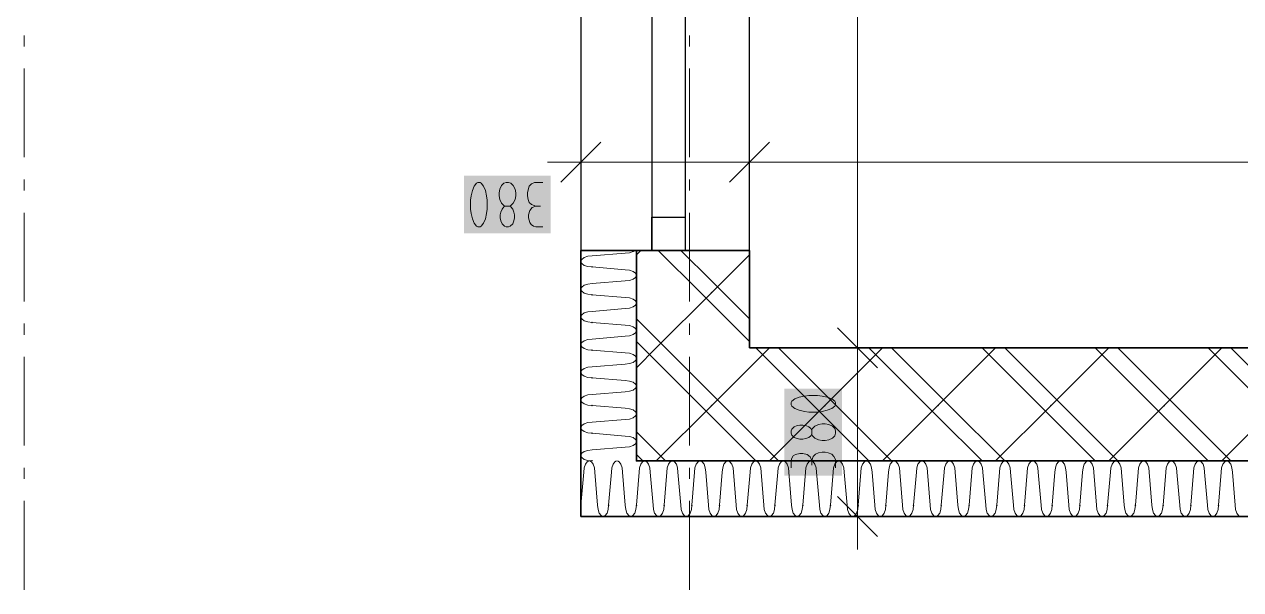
# Model space of a CAD drawing. Header units: millimetres. Extents: x 0 to 594, y 0 to 420.
# Drawn here: x 68.02 to 96.13, y 109.98 to 123.05 of the extents above; entities that cross this region are included whole.
import ezdxf

# ---------------------------------------------------------------- set-up
doc = ezdxf.new("R2010")
doc.units = ezdxf.units.MM
doc.header["$LTSCALE"] = 8
for name, color, linetype in [('PDF_Koty delkove', 7, 'Continuous'), ('PDF_Okna', 7, 'Continuous'), ('PDF_Osy hlavni', 7, 'Continuous'), ('PDF_Steny sendvic', 7, 'Continuous')]:
    doc.layers.add(name, color=color, linetype=linetype)

msp = doc.modelspace()

# ---------------------------------------------------------------- hatches: boundary and pattern name
at = {"layer": 'PDF_Steny sendvic', "transparency": 33554559}
msp.add_hatch(color=256, dxfattribs=at).paths.add_polyline_path([(80.881, 111.908), (80.88, 111.909), (80.88, 111.953), (80.881, 111.954), (80.904, 111.931)])

# ---------------------------------------------------------------- linework, layer by layer
at = {"layer": 'PDF_Koty delkove', "lineweight": 18}
for points in [[(87.275, 111.675), (87.275, 115.57), (87.275, 126.322), (87.275, 132.797), (87.275, 139.093)], [(80.88, 120.634), (80.88, 119.865), (80.88, 119.096)], [(84.775, 120.634), (84.775, 119.865), (84.775, 119.096)], [(81.341, 120.326), (80.419, 119.404)], [(85.236, 120.326), (84.314, 119.404)], [(80.88, 119.865), (80.111, 119.865)], [(111.671, 119.865), (99.742, 119.865), (84.775, 119.865), (80.88, 119.865)], [(78.331, 118.983), (78.331, 118.778), (78.345, 118.676), (78.372, 118.557), (78.413, 118.454), (78.467, 118.385), (78.495, 118.369), (78.549, 118.369), (78.577, 118.385), (78.632, 118.454), (78.673, 118.557), (78.701, 118.676), (78.714, 118.778), (78.714, 118.983), (78.701, 119.085), (78.673, 119.205), (78.632, 119.308), (78.577, 119.377), (78.549, 119.394)], [(78.549, 119.394), (78.495, 119.394), (78.467, 119.377), (78.413, 119.308), (78.372, 119.205), (78.345, 119.085), (78.331, 118.983)], [(79.261, 118.864), (79.317, 118.915), (79.358, 119), (79.372, 119.085), (79.372, 119.154), (79.358, 119.239), (79.317, 119.325), (79.261, 119.377), (79.206, 119.394), (79.152, 119.394), (79.097, 119.377), (79.042, 119.325), (79.002, 119.239), (78.988, 119.154)], [(80.001, 119.394), (79.809, 119.394), (79.741, 119.359), (79.686, 119.308), (79.659, 119.223), (79.645, 119.154), (79.645, 119.085), (79.659, 119), (79.686, 118.933), (79.741, 118.881), (79.836, 118.847)], [(78.988, 119.154), (78.988, 119.085), (79.002, 119), (79.042, 118.915), (79.097, 118.864), (79.124, 118.847), (79.234, 118.847), (79.261, 118.864)], [(79.234, 118.847), (79.261, 118.829), (79.303, 118.778), (79.33, 118.71), (79.344, 118.642), (79.344, 118.573), (79.33, 118.505), (79.303, 118.437), (79.248, 118.385), (79.206, 118.369), (79.152, 118.369), (79.111, 118.385), (79.056, 118.437), (79.029, 118.505), (79.015, 118.573), (79.015, 118.642), (79.029, 118.71), (79.056, 118.778), (79.097, 118.829), (79.124, 118.847)], [(80.001, 118.369), (79.836, 118.369), (79.781, 118.385), (79.727, 118.42), (79.699, 118.471), (79.672, 118.573), (79.672, 118.642), (79.699, 118.744), (79.754, 118.813), (79.836, 118.847), (79.946, 118.847)], [(87.736, 115.108), (86.813, 116.031)], [(88.043, 115.57), (87.275, 115.57), (86.506, 115.57)], [(86.215, 113.568), (86.197, 113.541), (86.146, 113.499), (86.079, 113.472), (86.01, 113.458), (85.941, 113.458), (85.874, 113.472), (85.805, 113.499), (85.754, 113.554), (85.737, 113.596), (85.737, 113.65), (85.754, 113.691), (85.805, 113.746), (85.874, 113.773), (85.941, 113.787), (86.01, 113.787), (86.079, 113.773), (86.146, 113.746), (86.197, 113.705), (86.215, 113.678)], [(85.737, 112.801), (85.737, 112.966), (85.754, 113.021), (85.788, 113.075), (85.84, 113.103), (85.941, 113.13), (86.01, 113.13), (86.112, 113.103), (86.181, 113.048), (86.215, 112.966)], [(86.762, 112.801), (86.762, 112.993), (86.727, 113.061), (86.676, 113.116), (86.591, 113.143), (86.522, 113.157), (86.454, 113.157), (86.369, 113.143), (86.301, 113.116), (86.25, 113.061), (86.215, 112.966), (86.215, 112.856)], [(87.736, 111.213), (86.813, 112.136)], [(88.043, 111.675), (87.275, 111.675), (86.506, 111.675)], [(87.275, 111.675), (87.275, 110.906)]]:
    msp.add_lwpolyline(points, dxfattribs=at)
for points in [[(86.351, 114.471), (86.146, 114.471), (86.045, 114.457), (85.925, 114.43), (85.822, 114.389), (85.754, 114.335), (85.737, 114.307), (85.737, 114.253), (85.754, 114.225), (85.822, 114.17), (85.925, 114.129), (86.045, 114.101), (86.146, 114.087), (86.351, 114.087), (86.454, 114.101), (86.574, 114.129), (86.676, 114.17), (86.745, 114.225), (86.762, 114.253), (86.762, 114.307), (86.745, 114.335), (86.676, 114.389), (86.574, 114.43), (86.454, 114.457)], [(86.522, 113.814), (86.454, 113.814), (86.369, 113.8), (86.284, 113.76), (86.232, 113.705), (86.215, 113.678), (86.215, 113.568), (86.232, 113.541), (86.284, 113.485), (86.369, 113.444), (86.454, 113.43), (86.522, 113.43), (86.607, 113.444), (86.694, 113.485), (86.745, 113.541), (86.762, 113.596), (86.762, 113.65), (86.745, 113.705), (86.694, 113.76), (86.607, 113.8)]]:
    msp.add_lwpolyline(points, close=True, dxfattribs=at)
at = {"layer": 'PDF_Koty delkove', "color": 7, "lineweight": 18, "true_color": 0xffffff, "transparency": 33554559}
for points in [[(80.182, 119.548), (78.177, 119.548), (80.182, 118.215), (78.177, 118.215)], [(86.916, 112.62), (86.916, 114.625), (85.583, 112.62), (85.583, 114.625)]]:
    msp.add_solid(points, dxfattribs=at)
at = {"layer": 'PDF_Okna', "lineweight": 25}
for points in [[(84.775, 117.825), (84.775, 128.074), (80.88, 128.074), (80.88, 117.825)], [(82.52, 128.074), (82.52, 117.825)], [(83.289, 128.074), (83.289, 117.825)]]:
    msp.add_lwpolyline(points, dxfattribs=at)
msp.add_lwpolyline([(82.52, 117.825), (82.52, 118.593), (83.289, 118.593), (83.289, 117.825)], close=True, dxfattribs=at)
at = {"layer": 'PDF_Osy hlavni', "lineweight": 18}
for points in [[(68.016, 122.537), (68.016, 122.793)], [(83.391, 122.793), (83.391, 122.537), (83.391, 122.793)], [(68.016, 119.975), (68.016, 122.025)], [(83.391, 119.975), (83.391, 122.025)], [(83.391, 119.975), (83.391, 122.025)], [(68.016, 119.206), (68.016, 119.462)], [(83.391, 119.462), (83.391, 119.206), (83.391, 119.462)], [(68.016, 116.643), (68.016, 118.693)], [(83.391, 116.643), (83.391, 118.693)], [(83.391, 116.643), (83.391, 118.693)], [(68.016, 115.875), (68.016, 116.131)], [(83.391, 116.131), (83.391, 115.875), (83.391, 116.131)], [(68.016, 113.312), (68.016, 115.362)], [(83.391, 115.362), (83.391, 113.312), (83.391, 115.362)], [(68.016, 112.543), (68.016, 112.8)], [(83.391, 112.543), (83.391, 112.8), (83.391, 112.543)], [(68.016, 109.981), (68.016, 112.031)], [(83.391, 109.981), (83.391, 112.031), (83.391, 109.981)]]:
    msp.add_lwpolyline(points, dxfattribs=at)
at = {"layer": 'PDF_Steny sendvic', "lineweight": 35}
for points in [[(80.88, 117.825), (80.88, 112.956)], [(80.88, 117.825), (82.161, 117.825)], [(113.552, 112.956), (110.796, 112.956), (82.161, 112.956), (82.161, 115.57), (82.161, 117.825), (82.52, 117.825), (83.289, 117.825), (84.775, 117.825)], [(82.161, 117.825), (82.161, 115.57)], [(84.775, 115.57), (84.775, 117.825)], [(82.161, 115.57), (82.161, 112.956), (110.796, 112.956)], [(111.671, 115.57), (84.775, 115.57)], [(80.88, 112.956), (80.88, 111.675), (113.123, 111.675)]]:
    msp.add_lwpolyline(points, dxfattribs=at)
at = {"layer": 'PDF_Steny sendvic', "lineweight": 9}
for points in [[(81.136, 117.696), (81.905, 117.76), (82.003, 117.77), (82.087, 117.798), (82.123, 117.825)], [(82.161, 117.722), (82.264, 117.825)], [(84.775, 115.718), (83.904, 116.589), (83.642, 116.851), (82.668, 117.825)], [(84.775, 116.241), (84.165, 116.851), (83.904, 117.112), (83.191, 117.825)], [(81.136, 117.696), (81.038, 117.687), (80.955, 117.659), (80.899, 117.617), (80.88, 117.568)], [(80.88, 117.568), (80.899, 117.519), (80.955, 117.478), (81.038, 117.45), (81.136, 117.44)], [(82.622, 115.57), (83.904, 116.851), (84.775, 117.722)], [(81.905, 117.377), (81.136, 117.44)], [(81.136, 117.056), (81.905, 117.119), (82.003, 117.129), (82.087, 117.157), (82.143, 117.199), (82.161, 117.235)], [(81.905, 117.377), (81.905, 117.377)], [(82.161, 117.261), (82.143, 117.297), (82.087, 117.339), (82.003, 117.367), (81.905, 117.377)], [(81.136, 117.056), (81.038, 117.046), (80.955, 117.018), (80.899, 116.977), (80.88, 116.928)], [(80.88, 116.928), (80.899, 116.879), (80.955, 116.837), (81.038, 116.809), (81.136, 116.8)], [(81.905, 116.736), (81.136, 116.8)], [(81.905, 116.736), (81.905, 116.736)], [(82.161, 116.621), (82.143, 116.657), (82.087, 116.698), (82.003, 116.726), (81.905, 116.736)], [(81.136, 116.415), (81.038, 116.405), (80.955, 116.378), (80.899, 116.336), (80.88, 116.287)], [(81.136, 116.415), (81.905, 116.479), (82.003, 116.488), (82.087, 116.516), (82.143, 116.558), (82.161, 116.594)], [(80.88, 116.287), (80.899, 116.238), (80.955, 116.196), (81.038, 116.169), (81.136, 116.159)], [(81.905, 116.096), (81.136, 116.159)], [(82.832, 115.57), (82.161, 116.241)], [(81.136, 115.775), (81.905, 115.838), (82.003, 115.848), (82.087, 115.876), (82.143, 115.917), (82.161, 115.953)], [(81.905, 116.096), (81.905, 116.096)], [(82.161, 115.98), (82.143, 116.016), (82.087, 116.058), (82.003, 116.086), (81.905, 116.096)], [(81.136, 115.775), (81.038, 115.765), (80.955, 115.737), (80.899, 115.695), (80.88, 115.646)], [(80.88, 115.646), (80.899, 115.597), (80.955, 115.556), (81.038, 115.528), (81.136, 115.518)], [(82.31, 115.57), (82.161, 115.718)], [(82.161, 115.108), (82.622, 115.57)], [(83.642, 114.237), (82.31, 115.57)], [(82.622, 112.956), (83.904, 114.237), (85.236, 115.57)], [(83.904, 114.498), (82.832, 115.57)], [(86.256, 114.237), (84.923, 115.57)], [(85.236, 112.956), (86.517, 114.237), (87.85, 115.57)], [(86.517, 114.498), (85.446, 115.57)], [(88.87, 114.237), (87.537, 115.57)], [(87.85, 112.956), (89.131, 114.237), (90.464, 115.57)], [(89.131, 114.498), (88.06, 115.57)], [(91.483, 114.237), (90.151, 115.57)], [(90.464, 112.956), (91.745, 114.237), (93.077, 115.57)], [(91.745, 114.498), (90.674, 115.57)], [(94.097, 114.237), (92.765, 115.57)], [(93.077, 112.956), (94.358, 114.237), (95.691, 115.57)], [(94.358, 114.498), (93.287, 115.57)], [(96.711, 114.237), (95.378, 115.57)], [(95.691, 112.956), (96.972, 114.237), (98.305, 115.57)], [(96.972, 114.498), (95.901, 115.57)], [(81.905, 115.455), (81.136, 115.518)], [(81.136, 115.134), (81.905, 115.197), (82.003, 115.207), (82.087, 115.235), (82.143, 115.277), (82.161, 115.313)], [(81.905, 115.455), (81.905, 115.455)], [(82.161, 115.34), (82.143, 115.375), (82.087, 115.417), (82.003, 115.445), (81.905, 115.455)], [(81.136, 115.134), (81.038, 115.124), (80.955, 115.096), (80.899, 115.055), (80.88, 115.006)], [(80.88, 115.006), (80.899, 114.957), (80.955, 114.915), (81.038, 114.887), (81.136, 114.878)], [(81.905, 114.814), (81.136, 114.878)], [(81.905, 114.814), (81.905, 114.814)], [(82.161, 114.699), (82.143, 114.735), (82.087, 114.777), (82.003, 114.804), (81.905, 114.814)], [(81.136, 114.493), (81.038, 114.484), (80.955, 114.456), (80.899, 114.414), (80.88, 114.365)], [(81.136, 114.493), (81.905, 114.557)], [(81.905, 114.557), (82.003, 114.567), (82.087, 114.594)], [(82.087, 114.594), (82.143, 114.636), (82.161, 114.672)], [(84.165, 114.237), (83.904, 114.498)], [(86.779, 114.237), (86.517, 114.498)], [(89.392, 114.237), (89.131, 114.498)], [(92.006, 114.237), (91.745, 114.498)], [(94.62, 114.237), (94.358, 114.498)], [(80.88, 114.365), (80.899, 114.316), (80.955, 114.275), (81.038, 114.247), (81.136, 114.237)], [(81.905, 114.174), (81.136, 114.237)], [(81.905, 114.174), (81.905, 114.174)], [(82.161, 114.058), (82.143, 114.094), (82.087, 114.136), (82.003, 114.164), (81.905, 114.174)], [(83.904, 113.976), (83.642, 114.237)], [(85.446, 112.956), (84.165, 114.237)], [(86.517, 113.976), (86.256, 114.237)], [(88.06, 112.956), (86.779, 114.237)], [(89.131, 113.976), (88.87, 114.237)], [(90.674, 112.956), (89.392, 114.237)], [(91.745, 113.976), (91.483, 114.237)], [(93.287, 112.956), (92.006, 114.237)], [(94.358, 113.976), (94.097, 114.237)], [(95.901, 112.956), (94.62, 114.237)], [(81.136, 113.853), (81.038, 113.843), (80.955, 113.815), (80.899, 113.774), (80.88, 113.725)], [(81.136, 113.853), (81.905, 113.916)], [(81.905, 113.916), (82.003, 113.926), (82.087, 113.954), (82.143, 113.996), (82.161, 114.031)], [(84.923, 112.956), (83.904, 113.976)], [(87.537, 112.956), (86.517, 113.976)], [(90.151, 112.956), (89.131, 113.976)], [(92.765, 112.956), (91.745, 113.976)], [(95.378, 112.956), (94.358, 113.976)], [(80.88, 113.725), (80.88, 113.725)], [(80.88, 113.725), (80.899, 113.676), (80.955, 113.634), (81.038, 113.606), (81.136, 113.596)], [(81.905, 113.533), (81.136, 113.596)], [(82.832, 112.956), (82.161, 113.627)], [(81.905, 113.533), (81.905, 113.533)], [(82.161, 113.418), (82.143, 113.454), (82.087, 113.495), (82.003, 113.523), (81.905, 113.533)], [(81.905, 113.276), (82.003, 113.285), (82.087, 113.313), (82.143, 113.355), (82.161, 113.391)], [(81.136, 113.212), (81.038, 113.202), (80.955, 113.175), (80.899, 113.133), (80.88, 113.084)], [(80.88, 113.084), (80.899, 113.035), (80.955, 112.993), (81.038, 112.966), (81.136, 112.956)], [(81.136, 113.212), (81.905, 113.276)], [(82.31, 112.956), (82.161, 113.104)], [(81.059, 112.956), (81.024, 112.938), (80.982, 112.882), (80.954, 112.798), (80.944, 112.7)], [(81.202, 112.7), (81.192, 112.798), (81.164, 112.882), (81.122, 112.938), (81.086, 112.956)], [(81.7, 112.956), (81.664, 112.938), (81.622, 112.882), (81.594, 112.798), (81.585, 112.7)], [(81.842, 112.7), (81.832, 112.798), (81.805, 112.882), (81.763, 112.938), (81.727, 112.956)], [(82.341, 112.956), (82.305, 112.938), (82.263, 112.882), (82.235, 112.798), (82.225, 112.7)], [(82.483, 112.7), (82.473, 112.798), (82.445, 112.882), (82.403, 112.938), (82.368, 112.956)], [(82.945, 112.938), (82.904, 112.882), (82.876, 112.798), (82.866, 112.7)], [(82.981, 112.956), (82.945, 112.938)], [(83.123, 112.7), (83.114, 112.798), (83.086, 112.882), (83.044, 112.938), (83.008, 112.956)], [(83.622, 112.956), (83.586, 112.938), (83.544, 112.882), (83.516, 112.798), (83.507, 112.7)], [(83.764, 112.7), (83.754, 112.798), (83.726, 112.882), (83.685, 112.938), (83.649, 112.956)], [(84.262, 112.956), (84.227, 112.938), (84.185, 112.882), (84.157, 112.798), (84.147, 112.7)], [(84.405, 112.7), (84.395, 112.798), (84.367, 112.882), (84.325, 112.938), (84.289, 112.956)], [(84.903, 112.956), (84.867, 112.938), (84.826, 112.882), (84.798, 112.798), (84.788, 112.7)], [(85.045, 112.7), (85.036, 112.798), (85.008, 112.882), (84.966, 112.938), (84.93, 112.956)], [(85.544, 112.956), (85.508, 112.938), (85.466, 112.882), (85.438, 112.798), (85.428, 112.7)], [(85.648, 112.882), (85.606, 112.938), (85.571, 112.956)], [(85.686, 112.7), (85.676, 112.798), (85.648, 112.882)], [(86.184, 112.956), (86.149, 112.938), (86.107, 112.882), (86.079, 112.798), (86.069, 112.7)], [(86.327, 112.7), (86.317, 112.798), (86.289, 112.882), (86.247, 112.938), (86.211, 112.956)], [(86.825, 112.956), (86.789, 112.938), (86.747, 112.882), (86.719, 112.798), (86.71, 112.7)], [(86.967, 112.7), (86.957, 112.798), (86.929, 112.882), (86.888, 112.938), (86.852, 112.956)], [(87.466, 112.956), (87.43, 112.938), (87.388, 112.882), (87.36, 112.798), (87.35, 112.7)], [(87.608, 112.7), (87.598, 112.798), (87.57, 112.882), (87.528, 112.938), (87.493, 112.956)], [(88.106, 112.956), (88.07, 112.938), (88.029, 112.882), (88.001, 112.798), (87.991, 112.7)], [(88.248, 112.7), (88.239, 112.798), (88.211, 112.882), (88.169, 112.938), (88.133, 112.956)], [(88.747, 112.956), (88.711, 112.938), (88.669, 112.882), (88.641, 112.798), (88.632, 112.7)], [(88.889, 112.7), (88.879, 112.798), (88.851, 112.882), (88.81, 112.938), (88.774, 112.956)], [(89.387, 112.956), (89.352, 112.938), (89.31, 112.882), (89.282, 112.798), (89.272, 112.7)], [(89.53, 112.7), (89.52, 112.798), (89.492, 112.882), (89.45, 112.938), (89.414, 112.956)], [(90.028, 112.956), (89.992, 112.938), (89.95, 112.882), (89.923, 112.798), (89.913, 112.7)], [(90.17, 112.7), (90.16, 112.798), (90.133, 112.882), (90.091, 112.938), (90.055, 112.956)], [(90.669, 112.956), (90.633, 112.938), (90.591, 112.882), (90.563, 112.798), (90.553, 112.7)], [(90.811, 112.7), (90.801, 112.798), (90.773, 112.882), (90.731, 112.938), (90.696, 112.956)], [(91.204, 112.798), (91.194, 112.7)], [(91.309, 112.956), (91.273, 112.938), (91.232, 112.882), (91.204, 112.798)], [(91.451, 112.7), (91.442, 112.798), (91.414, 112.882), (91.372, 112.938), (91.336, 112.956)], [(91.95, 112.956), (91.914, 112.938), (91.872, 112.882), (91.844, 112.798), (91.835, 112.7)], [(92.092, 112.7), (92.082, 112.798), (92.054, 112.882), (92.013, 112.938), (91.977, 112.956)], [(92.591, 112.956), (92.555, 112.938), (92.513, 112.882), (92.485, 112.798), (92.475, 112.7)], [(92.733, 112.7), (92.723, 112.798), (92.695, 112.882), (92.653, 112.938), (92.617, 112.956)], [(93.231, 112.956), (93.195, 112.938), (93.154, 112.882), (93.126, 112.798), (93.116, 112.7)], [(93.373, 112.7), (93.364, 112.798), (93.336, 112.882), (93.294, 112.938), (93.258, 112.956)], [(93.872, 112.956), (93.836, 112.938), (93.794, 112.882), (93.766, 112.798), (93.756, 112.7)], [(94.014, 112.7), (94.004, 112.798), (93.976, 112.882), (93.935, 112.938), (93.899, 112.956)], [(94.512, 112.956), (94.477, 112.938), (94.435, 112.882), (94.407, 112.798), (94.397, 112.7)], [(94.655, 112.7), (94.645, 112.798), (94.617, 112.882), (94.575, 112.938), (94.539, 112.956)], [(95.153, 112.956), (95.117, 112.938), (95.075, 112.882), (95.047, 112.798), (95.038, 112.7)], [(95.295, 112.7), (95.285, 112.798), (95.258, 112.882), (95.216, 112.938), (95.18, 112.956)], [(95.794, 112.956), (95.758, 112.938), (95.716, 112.882), (95.688, 112.798), (95.678, 112.7)], [(95.936, 112.7), (95.926, 112.798), (95.898, 112.882), (95.856, 112.938), (95.821, 112.956)], [(80.944, 112.7), (80.881, 111.931)], [(80.944, 112.7), (80.944, 112.7)], [(81.265, 111.931), (81.202, 112.7)], [(81.585, 112.7), (81.521, 111.931)], [(81.585, 112.7), (81.585, 112.7)], [(81.906, 111.931), (81.842, 112.7)], [(82.225, 112.7), (82.162, 111.931)], [(82.225, 112.7), (82.225, 112.7)], [(82.546, 111.931), (82.483, 112.7)], [(82.866, 112.7), (82.803, 111.931)], [(82.866, 112.7), (82.866, 112.7)], [(83.187, 111.931), (83.123, 112.7)], [(83.507, 112.7), (83.443, 111.931)], [(83.507, 112.7), (83.507, 112.7)], [(83.828, 111.931), (83.764, 112.7)], [(84.147, 112.7), (84.084, 111.931)], [(84.147, 112.7), (84.147, 112.7)], [(84.468, 111.931), (84.405, 112.7)], [(84.788, 112.7), (84.724, 111.931)], [(84.788, 112.7), (84.788, 112.7)], [(85.109, 111.931), (85.045, 112.7)], [(85.428, 112.7), (85.365, 111.931)], [(85.428, 112.7), (85.428, 112.7)], [(85.749, 111.931), (85.686, 112.7)], [(86.069, 112.7), (86.006, 111.931)], [(86.069, 112.7), (86.069, 112.7)], [(86.39, 111.931), (86.327, 112.7)], [(86.71, 112.7), (86.646, 111.931)], [(86.71, 112.7), (86.71, 112.7)], [(87.031, 111.931), (86.967, 112.7)], [(87.35, 112.7), (87.287, 111.931)], [(87.35, 112.7), (87.35, 112.7)], [(87.671, 111.931), (87.608, 112.7)], [(87.991, 112.7), (87.927, 111.931)], [(87.991, 112.7), (87.991, 112.7)], [(88.312, 111.931), (88.248, 112.7)], [(88.632, 112.7), (88.568, 111.931)], [(88.632, 112.7), (88.632, 112.7)], [(88.952, 111.931), (88.889, 112.7)], [(89.272, 112.7), (89.209, 111.931)], [(89.272, 112.7), (89.272, 112.7)], [(89.593, 111.931), (89.53, 112.7)], [(89.913, 112.7), (89.849, 111.931)], [(89.913, 112.7), (89.913, 112.7)], [(90.234, 111.931), (90.17, 112.7)], [(90.553, 112.7), (90.49, 111.931)], [(90.553, 112.7), (90.553, 112.7)], [(90.874, 111.931), (90.811, 112.7)], [(91.194, 112.7), (91.131, 111.931)], [(91.194, 112.7), (91.194, 112.7)], [(91.515, 111.931), (91.451, 112.7)], [(91.835, 112.7), (91.771, 111.931)], [(91.835, 112.7), (91.835, 112.7)], [(92.156, 111.931), (92.092, 112.7)], [(92.475, 112.7), (92.412, 111.931)], [(92.475, 112.7), (92.475, 112.7)], [(92.796, 111.931), (92.733, 112.7)], [(93.116, 112.7), (93.052, 111.931)], [(93.116, 112.7), (93.116, 112.7)], [(93.437, 111.931), (93.373, 112.7)], [(93.756, 112.7), (93.693, 111.931)], [(93.756, 112.7), (93.756, 112.7)], [(94.077, 111.931), (94.014, 112.7)], [(94.397, 112.7), (94.334, 111.931)], [(94.397, 112.7), (94.397, 112.7)], [(94.718, 111.931), (94.655, 112.7)], [(95.038, 112.7), (94.974, 111.931)], [(95.038, 112.7), (95.038, 112.7)], [(95.359, 111.931), (95.295, 112.7)], [(95.678, 112.7), (95.615, 111.931)], [(95.678, 112.7), (95.678, 112.7)], [(95.999, 111.931), (95.936, 112.7)], [(80.88, 111.923), (80.881, 111.931)], [(81.265, 111.931), (81.275, 111.833), (81.303, 111.75), (81.344, 111.694), (81.393, 111.675)], [(81.393, 111.675), (81.442, 111.694), (81.484, 111.75), (81.512, 111.833), (81.521, 111.931)], [(81.906, 111.931), (81.915, 111.833), (81.943, 111.75), (81.985, 111.694), (82.034, 111.675), (82.083, 111.694), (82.124, 111.75), (82.152, 111.833), (82.162, 111.931)], [(82.546, 111.931), (82.556, 111.833), (82.584, 111.75), (82.625, 111.694), (82.674, 111.675)], [(82.674, 111.675), (82.723, 111.694), (82.765, 111.75), (82.793, 111.833), (82.803, 111.931)], [(83.187, 111.931), (83.197, 111.833), (83.224, 111.75), (83.266, 111.694), (83.315, 111.675)], [(83.315, 111.675), (83.364, 111.694), (83.406, 111.75), (83.433, 111.833), (83.443, 111.931)], [(83.828, 111.931), (83.837, 111.833), (83.865, 111.75), (83.907, 111.694), (83.956, 111.675)], [(83.956, 111.675), (84.005, 111.694), (84.046, 111.75), (84.074, 111.833), (84.084, 111.931)], [(84.468, 111.931), (84.478, 111.833), (84.506, 111.75), (84.547, 111.694), (84.596, 111.675), (84.645, 111.694), (84.687, 111.75), (84.715, 111.833), (84.724, 111.931)], [(85.109, 111.931), (85.118, 111.833), (85.146, 111.75), (85.188, 111.694), (85.237, 111.675), (85.286, 111.694), (85.327, 111.75), (85.355, 111.833), (85.365, 111.931)], [(85.749, 111.931), (85.759, 111.833), (85.787, 111.75), (85.828, 111.694), (85.877, 111.675), (85.927, 111.694), (85.968, 111.75), (85.996, 111.833), (86.006, 111.931)], [(86.39, 111.931), (86.4, 111.833), (86.427, 111.75), (86.469, 111.694), (86.518, 111.675)], [(86.518, 111.675), (86.567, 111.694), (86.609, 111.75), (86.636, 111.833), (86.646, 111.931)], [(87.031, 111.931), (87.04, 111.833), (87.068, 111.75), (87.11, 111.694), (87.159, 111.675), (87.208, 111.694), (87.249, 111.75), (87.277, 111.833), (87.287, 111.931)], [(87.671, 111.931), (87.681, 111.833), (87.709, 111.75), (87.75, 111.694), (87.799, 111.675)], [(87.799, 111.675), (87.848, 111.694), (87.89, 111.75), (87.918, 111.833), (87.927, 111.931)], [(88.312, 111.931), (88.322, 111.833), (88.349, 111.75), (88.391, 111.694), (88.44, 111.675), (88.489, 111.694), (88.531, 111.75), (88.558, 111.833), (88.568, 111.931)], [(88.952, 111.931), (88.962, 111.833), (88.99, 111.75), (89.032, 111.694), (89.081, 111.675)], [(89.081, 111.675), (89.13, 111.694), (89.171, 111.75), (89.199, 111.833), (89.209, 111.931)], [(89.593, 111.931), (89.603, 111.833), (89.631, 111.75), (89.672, 111.694), (89.721, 111.675)], [(89.721, 111.675), (89.77, 111.694), (89.812, 111.75), (89.84, 111.833), (89.849, 111.931)], [(90.234, 111.931), (90.243, 111.833), (90.271, 111.75), (90.313, 111.694), (90.362, 111.675)], [(90.362, 111.675), (90.411, 111.694), (90.452, 111.75), (90.48, 111.833), (90.49, 111.931)], [(90.874, 111.931), (90.884, 111.833), (90.912, 111.75), (90.953, 111.694), (91.002, 111.675)], [(91.002, 111.675), (91.051, 111.694), (91.093, 111.75), (91.121, 111.833), (91.131, 111.931)], [(91.515, 111.931), (91.525, 111.833), (91.552, 111.75), (91.594, 111.694), (91.643, 111.675)], [(91.643, 111.675), (91.692, 111.694), (91.734, 111.75), (91.761, 111.833), (91.771, 111.931)], [(92.156, 111.931), (92.165, 111.833), (92.193, 111.75), (92.235, 111.694), (92.284, 111.675)], [(92.284, 111.675), (92.333, 111.694), (92.374, 111.75), (92.402, 111.833), (92.412, 111.931)], [(92.796, 111.931), (92.806, 111.833), (92.834, 111.75), (92.875, 111.694), (92.924, 111.675)], [(92.924, 111.675), (92.973, 111.694), (93.015, 111.75), (93.043, 111.833), (93.052, 111.931)], [(93.437, 111.931), (93.447, 111.833), (93.474, 111.75), (93.516, 111.694), (93.565, 111.675)], [(93.565, 111.675), (93.614, 111.694), (93.656, 111.75), (93.683, 111.833), (93.693, 111.931)], [(94.077, 111.931), (94.087, 111.833), (94.115, 111.75), (94.157, 111.694), (94.206, 111.675)], [(94.206, 111.675), (94.255, 111.694), (94.296, 111.75), (94.324, 111.833), (94.334, 111.931)], [(94.718, 111.931), (94.728, 111.833), (94.756, 111.75), (94.797, 111.694), (94.846, 111.675)], [(94.846, 111.675), (94.895, 111.694), (94.937, 111.75), (94.965, 111.833), (94.974, 111.931)], [(95.359, 111.931), (95.368, 111.833), (95.396, 111.75), (95.438, 111.694), (95.487, 111.675)], [(95.487, 111.675), (95.536, 111.694), (95.577, 111.75), (95.605, 111.833), (95.615, 111.931)], [(95.999, 111.931), (96.009, 111.833), (96.037, 111.75), (96.078, 111.694), (96.127, 111.675)], [(84.596, 111.675), (84.596, 111.675)], [(91.002, 111.675), (91.002, 111.675)]]:
    msp.add_lwpolyline(points, dxfattribs=at)
at = {"layer": 'PDF_Steny sendvic', "lineweight": 9, "transparency": 33554559}
for points in [[(81.136, 117.417), (81.113, 117.44), (81.159, 117.44), (81.136, 117.463)], [(81.136, 116.776), (81.113, 116.8), (81.159, 116.8), (81.136, 116.823)], [(83.904, 116.828), (83.88, 116.851), (83.927, 116.851), (83.904, 116.874)], [(81.136, 116.136), (81.113, 116.159), (81.159, 116.159), (81.136, 116.182)], [(81.136, 115.495), (81.113, 115.518), (81.159, 115.518), (81.136, 115.541)], [(81.136, 114.855), (81.113, 114.878), (81.159, 114.878), (81.136, 114.901)], [(81.136, 114.214), (81.113, 114.237), (81.159, 114.237), (81.136, 114.26)], [(83.904, 114.214), (83.88, 114.237), (83.927, 114.237), (83.904, 114.26)], [(86.517, 114.214), (86.494, 114.237), (86.54, 114.237), (86.517, 114.26)], [(89.131, 114.214), (89.108, 114.237), (89.154, 114.237), (89.131, 114.26)], [(91.745, 114.214), (91.722, 114.237), (91.768, 114.237), (91.745, 114.26)], [(94.358, 114.214), (94.335, 114.237), (94.382, 114.237), (94.358, 114.26)], [(81.136, 113.573), (81.113, 113.596), (81.159, 113.596), (81.136, 113.62)], [(81.113, 112.956), (81.136, 112.979), (81.159, 112.956)], [(81.521, 111.908), (81.498, 111.931), (81.544, 111.931), (81.521, 111.954)], [(82.162, 111.908), (82.139, 111.931), (82.185, 111.931), (82.162, 111.954)], [(82.803, 111.908), (82.779, 111.931), (82.826, 111.931), (82.803, 111.954)], [(83.443, 111.908), (83.42, 111.931), (83.466, 111.931), (83.443, 111.954)], [(84.084, 111.908), (84.061, 111.931), (84.107, 111.931), (84.084, 111.954)], [(84.724, 111.908), (84.701, 111.931), (84.747, 111.931), (84.724, 111.954)], [(85.365, 111.908), (85.342, 111.931), (85.388, 111.931), (85.365, 111.954)], [(86.006, 111.908), (85.983, 111.931), (86.029, 111.931), (86.006, 111.954)], [(86.646, 111.908), (86.623, 111.931), (86.669, 111.931), (86.646, 111.954)], [(87.287, 111.908), (87.264, 111.931), (87.31, 111.931), (87.287, 111.954)], [(87.927, 111.908), (87.904, 111.931), (87.951, 111.931), (87.927, 111.954)], [(88.568, 111.908), (88.545, 111.931), (88.591, 111.931), (88.568, 111.954)], [(89.209, 111.908), (89.186, 111.931), (89.232, 111.931), (89.209, 111.954)], [(89.849, 111.908), (89.826, 111.931), (89.872, 111.931), (89.849, 111.954)], [(90.49, 111.908), (90.467, 111.931), (90.513, 111.931), (90.49, 111.954)], [(91.131, 111.908), (91.108, 111.931), (91.154, 111.931), (91.131, 111.954)], [(91.771, 111.908), (91.748, 111.931), (91.794, 111.931), (91.771, 111.954)], [(92.412, 111.908), (92.389, 111.931), (92.435, 111.931), (92.412, 111.954)], [(93.052, 111.908), (93.029, 111.931), (93.075, 111.931), (93.052, 111.954)], [(93.693, 111.908), (93.67, 111.931), (93.716, 111.931), (93.693, 111.954)], [(94.334, 111.908), (94.311, 111.931), (94.357, 111.931), (94.334, 111.954)], [(94.974, 111.908), (94.951, 111.931), (94.997, 111.931), (94.974, 111.954)], [(95.615, 111.908), (95.592, 111.931), (95.638, 111.931), (95.615, 111.954)]]:
    msp.add_solid(points, dxfattribs=at)

doc.saveas('drawing.dxf')
